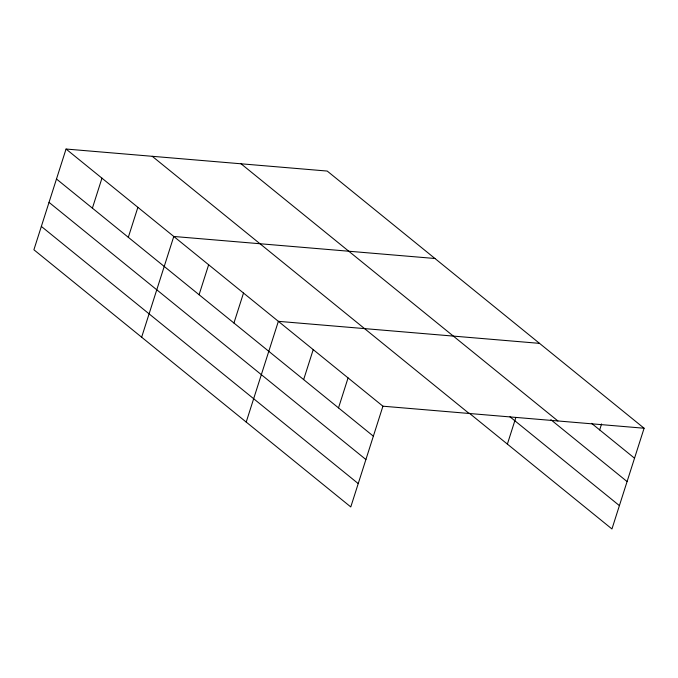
<?xml version="1.0" encoding="UTF-8"?>
<svg xmlns="http://www.w3.org/2000/svg" width="678" height="678" viewBox="0 0 678 678"><rect width="100%" height="100%" fill="white"/><g stroke="black" fill="none" stroke-linecap="round" stroke-linejoin="round"><path stroke-width="1.02" d="M66.054 149.033L33.9 249.767L350.78 506.941L382.926 406.198L66.054 149.033L327.22 171.059L644.1 428.233L611.946 528.967L469.278 413.182M92.394 208.154L101.963 178.178M128.312 237.3L137.88 207.324M141.643 337.203L173.788 236.469L434.962 258.496M199.078 294.735L208.646 264.759M233.935 323.025L243.504 293.049M246.207 422.072L278.361 321.338L539.527 343.365M303.651 379.604L313.219 349.619M338.508 407.893L348.068 377.909M507.381 444.107L515.788 417.741M599.674 429.92L601.589 423.928M382.926 406.198L644.1 428.233M591.572 423.343L634.532 458.209M241.037 163.788L557.909 420.962M550.883 419.716L627.082 481.558M509.966 416.809L619.404 505.619M152.236 156.296L469.117 413.47M56.486 179.009L373.358 436.174M49.028 202.358L365.908 459.531M41.35 226.418L358.23 483.592"/></g></svg>
